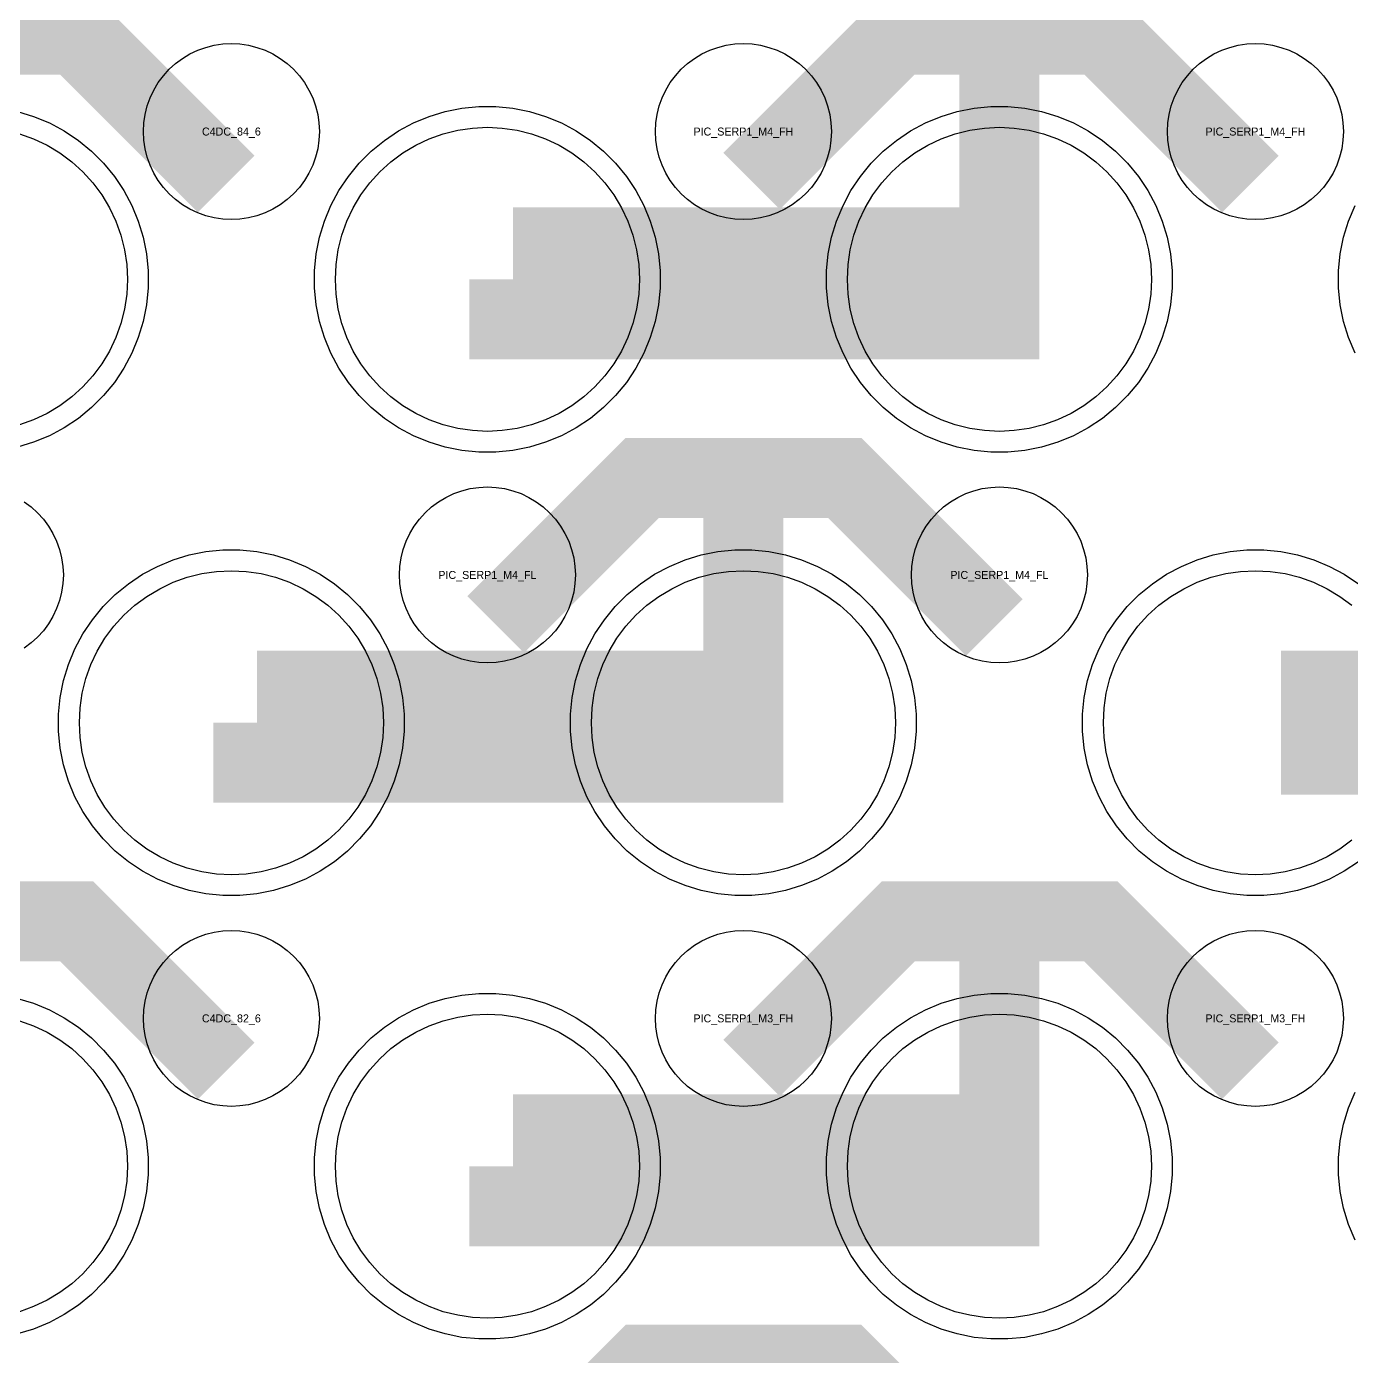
# Model space of a CAD drawing. Extents: x -11880 to 11880, y -14992 to 14992.
# Drawn here: x -9904 to -9490, y -3536.8 to -3121.2 of the extents above; entities that cross this region are included whole.
import ezdxf
from ezdxf.enums import TextEntityAlignment as Align

# ---------------------------------------------------------------- set-up
doc = ezdxf.new("R2010")
doc.units = 0
doc.header["$MEASUREMENT"] = 0
for name, color, linetype in [('GDS_775_DT_237', 138, 'CONTINUOUS'), ('RDL1_FS', 34, 'CONTINUOUS'), ('RDL_BS', 160, 'CONTINUOUS')]:
    doc.layers.add(name, color=color, linetype=linetype)

msp = doc.modelspace()

# ---------------------------------------------------------------- linework, layer by layer
at = {"layer": 'RDL1_FS'}
for points in [[(-9760, -3247.694), (-9764.657, -3247.465), (-9769.268, -3246.781), (-9773.791, -3245.649), (-9778.181, -3244.077), (-9782.395, -3242.085), (-9786.395, -3239.687), (-9790.14, -3236.909), (-9793.594, -3233.779), (-9796.724, -3230.325), (-9799.502, -3226.58), (-9801.9, -3222.58), (-9803.892, -3218.366), (-9805.464, -3213.976), (-9806.596, -3209.453), (-9807.28, -3204.842), (-9807.509, -3200.185), (-9807.28, -3195.528), (-9806.596, -3190.917), (-9805.464, -3186.394), (-9803.892, -3182.004), (-9801.9, -3177.79), (-9799.502, -3173.79), (-9796.724, -3170.045), (-9793.594, -3166.591), (-9790.14, -3163.461), (-9786.395, -3160.683), (-9782.395, -3158.285), (-9778.181, -3156.293), (-9773.791, -3154.721), (-9769.268, -3153.589), (-9764.657, -3152.905), (-9760, -3152.676), (-9755.343, -3152.905), (-9750.732, -3153.589), (-9746.209, -3154.721), (-9741.819, -3156.293), (-9737.605, -3158.285), (-9733.605, -3160.683), (-9729.86, -3163.461), (-9726.406, -3166.591), (-9723.276, -3170.045), (-9720.498, -3173.79), (-9718.1, -3177.79), (-9716.108, -3182.004), (-9714.536, -3186.394), (-9713.404, -3190.917), (-9712.72, -3195.528), (-9712.491, -3200.185), (-9712.72, -3204.842), (-9713.404, -3209.453), (-9714.536, -3213.976), (-9716.108, -3218.366), (-9718.1, -3222.58), (-9720.498, -3226.58), (-9723.276, -3230.325), (-9726.406, -3233.779), (-9729.86, -3236.909), (-9733.605, -3239.687), (-9737.605, -3242.085), (-9741.819, -3244.077), (-9746.209, -3245.649), (-9750.732, -3246.781), (-9755.343, -3247.465)], [(-9600, -3247.694), (-9604.657, -3247.465), (-9609.268, -3246.781), (-9613.791, -3245.649), (-9618.181, -3244.077), (-9622.395, -3242.085), (-9626.395, -3239.687), (-9630.14, -3236.909), (-9633.594, -3233.779), (-9636.724, -3230.325), (-9639.502, -3226.58), (-9641.9, -3222.58), (-9643.892, -3218.366), (-9645.464, -3213.976), (-9646.596, -3209.453), (-9647.28, -3204.842), (-9647.509, -3200.185), (-9647.28, -3195.528), (-9646.596, -3190.917), (-9645.464, -3186.394), (-9643.892, -3182.004), (-9641.9, -3177.79), (-9639.502, -3173.79), (-9636.724, -3170.045), (-9633.594, -3166.591), (-9630.14, -3163.461), (-9626.395, -3160.683), (-9622.395, -3158.285), (-9618.181, -3156.293), (-9613.791, -3154.721), (-9609.268, -3153.589), (-9604.657, -3152.905), (-9600, -3152.676), (-9595.343, -3152.905), (-9590.732, -3153.589), (-9586.209, -3154.721), (-9581.819, -3156.293), (-9577.605, -3158.285), (-9573.605, -3160.683), (-9569.86, -3163.461), (-9566.406, -3166.591), (-9563.276, -3170.045), (-9560.498, -3173.79), (-9558.1, -3177.79), (-9556.108, -3182.004), (-9554.536, -3186.394), (-9553.404, -3190.917), (-9552.72, -3195.528), (-9552.491, -3200.185), (-9552.72, -3204.842), (-9553.404, -3209.453), (-9554.536, -3213.976), (-9556.108, -3218.366), (-9558.1, -3222.58), (-9560.498, -3226.58), (-9563.276, -3230.325), (-9566.406, -3233.779), (-9569.86, -3236.909), (-9573.605, -3239.687), (-9577.605, -3242.085), (-9581.819, -3244.077), (-9586.209, -3245.649), (-9590.732, -3246.781), (-9595.343, -3247.465)], [(-9840, -3386.254), (-9844.657, -3386.025), (-9849.268, -3385.341), (-9853.791, -3384.209), (-9858.181, -3382.637), (-9862.395, -3380.645), (-9866.395, -3378.247), (-9870.14, -3375.469), (-9873.594, -3372.339), (-9876.724, -3368.885), (-9879.502, -3365.14), (-9881.9, -3361.14), (-9883.892, -3356.926), (-9885.464, -3352.536), (-9886.596, -3348.013), (-9887.28, -3343.402), (-9887.509, -3338.745), (-9887.28, -3334.088), (-9886.596, -3329.477), (-9885.464, -3324.954), (-9883.892, -3320.564), (-9881.9, -3316.35), (-9879.502, -3312.35), (-9876.724, -3308.605), (-9873.594, -3305.151), (-9870.14, -3302.021), (-9866.395, -3299.243), (-9862.395, -3296.845), (-9858.181, -3294.853), (-9853.791, -3293.281), (-9849.268, -3292.149), (-9844.657, -3291.465), (-9840, -3291.236), (-9835.343, -3291.465), (-9830.732, -3292.149), (-9826.209, -3293.281), (-9821.819, -3294.853), (-9817.605, -3296.845), (-9813.605, -3299.243), (-9809.86, -3302.021), (-9806.406, -3305.151), (-9803.276, -3308.605), (-9800.498, -3312.35), (-9798.1, -3316.35), (-9796.108, -3320.564), (-9794.536, -3324.954), (-9793.404, -3329.477), (-9792.72, -3334.088), (-9792.491, -3338.745), (-9792.72, -3343.402), (-9793.404, -3348.013), (-9794.536, -3352.536), (-9796.108, -3356.926), (-9798.1, -3361.14), (-9800.498, -3365.14), (-9803.276, -3368.885), (-9806.406, -3372.339), (-9809.86, -3375.469), (-9813.605, -3378.247), (-9817.605, -3380.645), (-9821.819, -3382.637), (-9826.209, -3384.209), (-9830.732, -3385.341), (-9835.343, -3386.025)], [(-9680, -3386.254), (-9684.657, -3386.025), (-9689.268, -3385.341), (-9693.791, -3384.209), (-9698.181, -3382.637), (-9702.395, -3380.645), (-9706.395, -3378.247), (-9710.14, -3375.469), (-9713.594, -3372.339), (-9716.724, -3368.885), (-9719.502, -3365.14), (-9721.9, -3361.14), (-9723.892, -3356.926), (-9725.464, -3352.536), (-9726.596, -3348.013), (-9727.28, -3343.402), (-9727.509, -3338.745), (-9727.28, -3334.088), (-9726.596, -3329.477), (-9725.464, -3324.954), (-9723.892, -3320.564), (-9721.9, -3316.35), (-9719.502, -3312.35), (-9716.724, -3308.605), (-9713.594, -3305.151), (-9710.14, -3302.021), (-9706.395, -3299.243), (-9702.395, -3296.845), (-9698.181, -3294.853), (-9693.791, -3293.281), (-9689.268, -3292.149), (-9684.657, -3291.465), (-9680, -3291.236), (-9675.343, -3291.465), (-9670.732, -3292.149), (-9666.209, -3293.281), (-9661.819, -3294.853), (-9657.605, -3296.845), (-9653.605, -3299.243), (-9649.86, -3302.021), (-9646.406, -3305.151), (-9643.276, -3308.605), (-9640.498, -3312.35), (-9638.1, -3316.35), (-9636.108, -3320.564), (-9634.536, -3324.954), (-9633.404, -3329.477), (-9632.72, -3334.088), (-9632.491, -3338.745), (-9632.72, -3343.402), (-9633.404, -3348.013), (-9634.536, -3352.536), (-9636.108, -3356.926), (-9638.1, -3361.14), (-9640.498, -3365.14), (-9643.276, -3368.885), (-9646.406, -3372.339), (-9649.86, -3375.469), (-9653.605, -3378.247), (-9657.605, -3380.645), (-9661.819, -3382.637), (-9666.209, -3384.209), (-9670.732, -3385.341), (-9675.343, -3386.025)], [(-9760, -3524.819), (-9764.657, -3524.59), (-9769.268, -3523.906), (-9773.791, -3522.774), (-9778.181, -3521.202), (-9782.395, -3519.21), (-9786.395, -3516.812), (-9790.14, -3514.034), (-9793.594, -3510.904), (-9796.724, -3507.45), (-9799.502, -3503.705), (-9801.9, -3499.705), (-9803.892, -3495.491), (-9805.464, -3491.101), (-9806.596, -3486.578), (-9807.28, -3481.967), (-9807.509, -3477.31), (-9807.28, -3472.653), (-9806.596, -3468.042), (-9805.464, -3463.519), (-9803.892, -3459.129), (-9801.9, -3454.915), (-9799.502, -3450.915), (-9796.724, -3447.17), (-9793.594, -3443.716), (-9790.14, -3440.586), (-9786.395, -3437.808), (-9782.395, -3435.41), (-9778.181, -3433.418), (-9773.791, -3431.846), (-9769.268, -3430.714), (-9764.657, -3430.03), (-9760, -3429.801), (-9755.343, -3430.03), (-9750.732, -3430.714), (-9746.209, -3431.846), (-9741.819, -3433.418), (-9737.605, -3435.41), (-9733.605, -3437.808), (-9729.86, -3440.586), (-9726.406, -3443.716), (-9723.276, -3447.17), (-9720.498, -3450.915), (-9718.1, -3454.915), (-9716.108, -3459.129), (-9714.536, -3463.519), (-9713.404, -3468.042), (-9712.72, -3472.653), (-9712.491, -3477.31), (-9712.72, -3481.967), (-9713.404, -3486.578), (-9714.536, -3491.101), (-9716.108, -3495.491), (-9718.1, -3499.705), (-9720.498, -3503.705), (-9723.276, -3507.45), (-9726.406, -3510.904), (-9729.86, -3514.034), (-9733.605, -3516.812), (-9737.605, -3519.21), (-9741.819, -3521.202), (-9746.209, -3522.774), (-9750.732, -3523.906), (-9755.343, -3524.59)], [(-9600, -3524.819), (-9604.657, -3524.59), (-9609.268, -3523.906), (-9613.791, -3522.774), (-9618.181, -3521.202), (-9622.395, -3519.21), (-9626.395, -3516.812), (-9630.14, -3514.034), (-9633.594, -3510.904), (-9636.724, -3507.45), (-9639.502, -3503.705), (-9641.9, -3499.705), (-9643.892, -3495.491), (-9645.464, -3491.101), (-9646.596, -3486.578), (-9647.28, -3481.967), (-9647.509, -3477.31), (-9647.28, -3472.653), (-9646.596, -3468.042), (-9645.464, -3463.519), (-9643.892, -3459.129), (-9641.9, -3454.915), (-9639.502, -3450.915), (-9636.724, -3447.17), (-9633.594, -3443.716), (-9630.14, -3440.586), (-9626.395, -3437.808), (-9622.395, -3435.41), (-9618.181, -3433.418), (-9613.791, -3431.846), (-9609.268, -3430.714), (-9604.657, -3430.03), (-9600, -3429.801), (-9595.343, -3430.03), (-9590.732, -3430.714), (-9586.209, -3431.846), (-9581.819, -3433.418), (-9577.605, -3435.41), (-9573.605, -3437.808), (-9569.86, -3440.586), (-9566.406, -3443.716), (-9563.276, -3447.17), (-9560.498, -3450.915), (-9558.1, -3454.915), (-9556.108, -3459.129), (-9554.536, -3463.519), (-9553.404, -3468.042), (-9552.72, -3472.653), (-9552.491, -3477.31), (-9552.72, -3481.967), (-9553.404, -3486.578), (-9554.536, -3491.101), (-9556.108, -3495.491), (-9558.1, -3499.705), (-9560.498, -3503.705), (-9563.276, -3507.45), (-9566.406, -3510.904), (-9569.86, -3514.034), (-9573.605, -3516.812), (-9577.605, -3519.21), (-9581.819, -3521.202), (-9586.209, -3522.774), (-9590.732, -3523.906), (-9595.343, -3524.59)]]:
    msp.add_lwpolyline(points, close=True, dxfattribs=at)
for points in [[(-9906.209, -3154.721), (-9901.819, -3156.293), (-9897.605, -3158.285), (-9893.605, -3160.683), (-9889.86, -3163.461), (-9886.406, -3166.591), (-9883.276, -3170.045), (-9880.498, -3173.79), (-9878.1, -3177.79), (-9876.108, -3182.004), (-9874.536, -3186.394), (-9873.404, -3190.917), (-9872.72, -3195.528), (-9872.491, -3200.185), (-9872.72, -3204.842), (-9873.404, -3209.453), (-9874.536, -3213.976), (-9876.108, -3218.366), (-9878.1, -3222.58), (-9880.498, -3226.58), (-9883.276, -3230.325), (-9886.406, -3233.779), (-9889.86, -3236.909), (-9893.605, -3239.687), (-9897.605, -3242.085), (-9901.819, -3244.077), (-9906.209, -3245.649)], [(-9489.86, -3375.469), (-9493.605, -3378.247), (-9497.605, -3380.645), (-9501.819, -3382.637), (-9506.209, -3384.209), (-9510.732, -3385.341), (-9515.343, -3386.025), (-9520, -3386.254), (-9524.657, -3386.025), (-9529.268, -3385.341), (-9533.791, -3384.209), (-9538.181, -3382.637), (-9542.395, -3380.645), (-9546.395, -3378.247), (-9550.14, -3375.469), (-9553.594, -3372.339), (-9556.724, -3368.885), (-9559.502, -3365.14), (-9561.9, -3361.14), (-9563.892, -3356.926), (-9565.464, -3352.536), (-9566.596, -3348.013), (-9567.28, -3343.402), (-9567.509, -3338.745), (-9567.28, -3334.088), (-9566.596, -3329.477), (-9565.464, -3324.954), (-9563.892, -3320.564), (-9561.9, -3316.35), (-9559.502, -3312.35), (-9556.724, -3308.605), (-9553.594, -3305.151), (-9550.14, -3302.021), (-9546.395, -3299.243), (-9542.395, -3296.845), (-9538.181, -3294.853), (-9533.791, -3293.281), (-9529.268, -3292.149), (-9524.657, -3291.465), (-9520, -3291.236), (-9515.343, -3291.465), (-9510.732, -3292.149), (-9506.209, -3293.281), (-9501.819, -3294.853), (-9497.605, -3296.845), (-9493.605, -3299.243), (-9489.86, -3302.021)], [(-9906.209, -3431.846), (-9901.819, -3433.418), (-9897.605, -3435.41), (-9893.605, -3437.808), (-9889.86, -3440.586), (-9886.406, -3443.716), (-9883.276, -3447.17), (-9880.498, -3450.915), (-9878.1, -3454.915), (-9876.108, -3459.129), (-9874.536, -3463.519), (-9873.404, -3468.042), (-9872.72, -3472.653), (-9872.491, -3477.31), (-9872.72, -3481.967), (-9873.404, -3486.578), (-9874.536, -3491.101), (-9876.108, -3495.491), (-9878.1, -3499.705), (-9880.498, -3503.705), (-9883.276, -3507.45), (-9886.406, -3510.904), (-9889.86, -3514.034), (-9893.605, -3516.812), (-9897.605, -3519.21), (-9901.819, -3521.202), (-9906.209, -3522.774)]]:
    msp.add_lwpolyline(points, dxfattribs=at)
for points in [[(-9751.998, -3200.185, 45, 45, 0), (-9679.998, -3200.185, 45, 45, 0)], [(-9679.998, -3200.185, 45, 45, 0), (-9607.998, -3200.185, 45, 45, 0)], [(-9831.998, -3338.745, 45, 45, 0), (-9759.998, -3338.745, 45, 45, 0)], [(-9759.998, -3338.745, 45, 45, 0), (-9687.998, -3338.745, 45, 45, 0)], [(-9511.998, -3338.745, 45, 45, 0), (-9439.998, -3338.745, 45, 45, 0)], [(-9751.998, -3477.31, 45, 45, 0), (-9679.998, -3477.31, 45, 45, 0)], [(-9679.998, -3477.31, 45, 45, 0), (-9607.998, -3477.31, 45, 45, 0)]]:
    msp.add_lwpolyline(points, format="xyseb", dxfattribs=at)
at = {"layer": 'RDL_BS'}
for points in [[(-9600, -3225.185, 25, 25, 0), (-9600, -3111.184, 25, 25, 0)], [(-9841.599, -3170.398, 25, 25, 0), (-9888.313, -3123.684, 25, 25, 0), (-9918.071, -3123.684, 25, 25, 0)], [(-9677.438, -3169.499, 25, 25, 0), (-9631.623, -3123.684, 25, 25, 0), (-9598.07, -3123.684, 25, 25, 0)], [(-9521.599, -3170.398, 25, 25, 0), (-9568.313, -3123.684, 25, 25, 0), (-9598.071, -3123.684, 25, 25, 0)], [(-9765.603, -3212.685, 25, 25, 0), (-9587.5, -3212.685, 25, 25, 0)], [(-9680, -3363.745, 25, 25, 0), (-9680, -3249.744, 25, 25, 0)], [(-9757.438, -3308.059, 25, 25, 0), (-9711.623, -3262.244, 25, 25, 0), (-9678.07, -3262.244, 25, 25, 0)], [(-9601.599, -3308.958, 25, 25, 0), (-9648.313, -3262.244, 25, 25, 0), (-9678.071, -3262.244, 25, 25, 0)], [(-9845.603, -3351.245, 25, 25, 0), (-9667.5, -3351.245, 25, 25, 0)], [(-9600, -3502.31, 25, 25, 0), (-9600, -3388.309, 25, 25, 0)], [(-9841.599, -3447.523, 25, 25, 0), (-9888.313, -3400.809, 25, 25, 0), (-9918.071, -3400.809, 25, 25, 0)], [(-9677.438, -3446.624, 25, 25, 0), (-9631.623, -3400.809, 25, 25, 0), (-9598.07, -3400.809, 25, 25, 0)], [(-9521.599, -3447.523, 25, 25, 0), (-9568.313, -3400.809, 25, 25, 0), (-9598.071, -3400.809, 25, 25, 0)], [(-9765.603, -3489.81, 25, 25, 0), (-9587.5, -3489.81, 25, 25, 0)], [(-9680, -3640.875, 25, 25, 0), (-9680, -3526.874, 25, 25, 0)], [(-9757.438, -3585.189, 25, 25, 0), (-9711.623, -3539.374, 25, 25, 0), (-9678.07, -3539.374, 25, 25, 0)], [(-9601.599, -3586.088, 25, 25, 0), (-9648.313, -3539.374, 25, 25, 0), (-9678.071, -3539.374, 25, 25, 0)]]:
    msp.add_lwpolyline(points, format="xyseb", dxfattribs=at)
for points in [[(-9840, -3181.491), (-9842.693, -3181.359), (-9845.365, -3180.963), (-9847.984, -3180.306), (-9850.519, -3179.399), (-9852.956, -3178.247), (-9855.28, -3176.854), (-9857.443, -3175.251), (-9859.442, -3173.439), (-9861.254, -3171.44), (-9862.857, -3169.277), (-9864.25, -3166.953), (-9865.402, -3164.516), (-9866.309, -3161.981), (-9866.966, -3159.362), (-9867.362, -3156.69), (-9867.494, -3153.997), (-9867.362, -3151.304), (-9866.966, -3148.632), (-9866.309, -3146.013), (-9865.402, -3143.478), (-9864.25, -3141.041), (-9862.857, -3138.717), (-9861.254, -3136.554), (-9859.442, -3134.555), (-9857.443, -3132.743), (-9855.28, -3131.14), (-9852.956, -3129.747), (-9850.519, -3128.595), (-9847.984, -3127.688), (-9845.365, -3127.031), (-9842.693, -3126.635), (-9840, -3126.503), (-9837.307, -3126.635), (-9834.635, -3127.031), (-9832.016, -3127.688), (-9829.481, -3128.595), (-9827.044, -3129.747), (-9824.72, -3131.14), (-9822.557, -3132.743), (-9820.558, -3134.555), (-9818.746, -3136.554), (-9817.143, -3138.717), (-9815.75, -3141.041), (-9814.598, -3143.478), (-9813.691, -3146.013), (-9813.034, -3148.632), (-9812.638, -3151.304), (-9812.506, -3153.997), (-9812.638, -3156.69), (-9813.034, -3159.362), (-9813.691, -3161.981), (-9814.598, -3164.516), (-9815.75, -3166.953), (-9817.143, -3169.277), (-9818.746, -3171.44), (-9820.558, -3173.439), (-9822.557, -3175.251), (-9824.72, -3176.854), (-9827.044, -3178.247), (-9829.481, -3179.399), (-9832.016, -3180.306), (-9834.635, -3180.963), (-9837.307, -3181.359)], [(-9680, -3181.491), (-9682.693, -3181.359), (-9685.365, -3180.963), (-9687.984, -3180.306), (-9690.519, -3179.399), (-9692.956, -3178.247), (-9695.28, -3176.854), (-9697.443, -3175.251), (-9699.442, -3173.439), (-9701.254, -3171.44), (-9702.857, -3169.277), (-9704.25, -3166.953), (-9705.402, -3164.516), (-9706.309, -3161.981), (-9706.966, -3159.362), (-9707.362, -3156.69), (-9707.494, -3153.997), (-9707.362, -3151.304), (-9706.966, -3148.632), (-9706.309, -3146.013), (-9705.402, -3143.478), (-9704.25, -3141.041), (-9702.857, -3138.717), (-9701.254, -3136.554), (-9699.442, -3134.555), (-9697.443, -3132.743), (-9695.28, -3131.14), (-9692.956, -3129.747), (-9690.519, -3128.595), (-9687.984, -3127.688), (-9685.365, -3127.031), (-9682.693, -3126.635), (-9680, -3126.503), (-9677.307, -3126.635), (-9674.635, -3127.031), (-9672.016, -3127.688), (-9669.481, -3128.595), (-9667.044, -3129.747), (-9664.72, -3131.14), (-9662.557, -3132.743), (-9660.558, -3134.555), (-9658.746, -3136.554), (-9657.143, -3138.717), (-9655.75, -3141.041), (-9654.598, -3143.478), (-9653.691, -3146.013), (-9653.034, -3148.632), (-9652.638, -3151.304), (-9652.506, -3153.997), (-9652.638, -3156.69), (-9653.034, -3159.362), (-9653.691, -3161.981), (-9654.598, -3164.516), (-9655.75, -3166.953), (-9657.143, -3169.277), (-9658.746, -3171.44), (-9660.558, -3173.439), (-9662.557, -3175.251), (-9664.72, -3176.854), (-9667.044, -3178.247), (-9669.481, -3179.399), (-9672.016, -3180.306), (-9674.635, -3180.963), (-9677.307, -3181.359)], [(-9520, -3181.491), (-9522.693, -3181.359), (-9525.365, -3180.963), (-9527.984, -3180.306), (-9530.519, -3179.399), (-9532.956, -3178.247), (-9535.28, -3176.854), (-9537.443, -3175.251), (-9539.442, -3173.439), (-9541.254, -3171.44), (-9542.857, -3169.277), (-9544.25, -3166.953), (-9545.402, -3164.516), (-9546.309, -3161.981), (-9546.966, -3159.362), (-9547.362, -3156.69), (-9547.494, -3153.997), (-9547.362, -3151.304), (-9546.966, -3148.632), (-9546.309, -3146.013), (-9545.402, -3143.478), (-9544.25, -3141.041), (-9542.857, -3138.717), (-9541.254, -3136.554), (-9539.442, -3134.555), (-9537.443, -3132.743), (-9535.28, -3131.14), (-9532.956, -3129.747), (-9530.519, -3128.595), (-9527.984, -3127.688), (-9525.365, -3127.031), (-9522.693, -3126.635), (-9520, -3126.503), (-9517.307, -3126.635), (-9514.635, -3127.031), (-9512.016, -3127.688), (-9509.481, -3128.595), (-9507.044, -3129.747), (-9504.72, -3131.14), (-9502.557, -3132.743), (-9500.558, -3134.555), (-9498.746, -3136.554), (-9497.143, -3138.717), (-9495.75, -3141.041), (-9494.598, -3143.478), (-9493.691, -3146.013), (-9493.034, -3148.632), (-9492.638, -3151.304), (-9492.506, -3153.997), (-9492.638, -3156.69), (-9493.034, -3159.362), (-9493.691, -3161.981), (-9494.598, -3164.516), (-9495.75, -3166.953), (-9497.143, -3169.277), (-9498.746, -3171.44), (-9500.558, -3173.439), (-9502.557, -3175.251), (-9504.72, -3176.854), (-9507.044, -3178.247), (-9509.481, -3179.399), (-9512.016, -3180.306), (-9514.635, -3180.963), (-9517.307, -3181.359)], [(-9762.644, -3254.185), (-9767.938, -3253.668), (-9773.165, -3252.622), (-9778.205, -3251.091), (-9783.115, -3249.06), (-9787.777, -3246.568), (-9792.191, -3243.621), (-9796.292, -3240.259), (-9800.074, -3236.477), (-9803.436, -3232.376), (-9806.383, -3227.962), (-9808.875, -3223.3), (-9810.906, -3218.39), (-9812.437, -3213.35), (-9813.483, -3208.123), (-9814, -3202.829), (-9814, -3197.541), (-9813.483, -3192.247), (-9812.437, -3187.02), (-9810.906, -3181.98), (-9808.875, -3177.07), (-9806.383, -3172.408), (-9803.436, -3167.994), (-9800.074, -3163.893), (-9796.292, -3160.111), (-9792.191, -3156.749), (-9787.777, -3153.802), (-9783.115, -3151.31), (-9778.205, -3149.279), (-9773.165, -3147.748), (-9767.938, -3146.702), (-9762.644, -3146.185), (-9757.356, -3146.185), (-9752.062, -3146.702), (-9746.835, -3147.748), (-9741.795, -3149.279), (-9736.885, -3151.31), (-9732.223, -3153.802), (-9727.809, -3156.749), (-9723.708, -3160.111), (-9719.926, -3163.893), (-9716.564, -3167.994), (-9713.617, -3172.408), (-9711.125, -3177.07), (-9709.094, -3181.98), (-9707.563, -3187.02), (-9706.517, -3192.247), (-9706, -3197.541), (-9706, -3202.829), (-9706.517, -3208.123), (-9707.563, -3213.35), (-9709.094, -3218.39), (-9711.125, -3223.3), (-9713.617, -3227.962), (-9716.564, -3232.376), (-9719.926, -3236.477), (-9723.708, -3240.259), (-9727.809, -3243.621), (-9732.223, -3246.568), (-9736.885, -3249.06), (-9741.795, -3251.091), (-9746.835, -3252.622), (-9752.062, -3253.668), (-9757.356, -3254.185)], [(-9602.644, -3254.185), (-9607.938, -3253.668), (-9613.165, -3252.622), (-9618.205, -3251.091), (-9623.115, -3249.06), (-9627.777, -3246.568), (-9632.191, -3243.621), (-9636.292, -3240.259), (-9640.074, -3236.477), (-9643.436, -3232.376), (-9646.383, -3227.962), (-9648.875, -3223.3), (-9650.906, -3218.39), (-9652.437, -3213.35), (-9653.483, -3208.123), (-9654, -3202.829), (-9654, -3197.541), (-9653.483, -3192.247), (-9652.437, -3187.02), (-9650.906, -3181.98), (-9648.875, -3177.07), (-9646.383, -3172.408), (-9643.436, -3167.994), (-9640.074, -3163.893), (-9636.292, -3160.111), (-9632.191, -3156.749), (-9627.777, -3153.802), (-9623.115, -3151.31), (-9618.205, -3149.279), (-9613.165, -3147.748), (-9607.938, -3146.702), (-9602.644, -3146.185), (-9597.356, -3146.185), (-9592.062, -3146.702), (-9586.835, -3147.748), (-9581.795, -3149.279), (-9576.885, -3151.31), (-9572.223, -3153.802), (-9567.809, -3156.749), (-9563.708, -3160.111), (-9559.926, -3163.893), (-9556.564, -3167.994), (-9553.617, -3172.408), (-9551.125, -3177.07), (-9549.094, -3181.98), (-9547.563, -3187.02), (-9546.517, -3192.247), (-9546, -3197.541), (-9546, -3202.829), (-9546.517, -3208.123), (-9547.563, -3213.35), (-9549.094, -3218.39), (-9551.125, -3223.3), (-9553.617, -3227.962), (-9556.564, -3232.376), (-9559.926, -3236.477), (-9563.708, -3240.259), (-9567.809, -3243.621), (-9572.223, -3246.568), (-9576.885, -3249.06), (-9581.795, -3251.091), (-9586.835, -3252.622), (-9592.062, -3253.668), (-9597.356, -3254.185)], [(-9760, -3320.051), (-9762.693, -3319.919), (-9765.365, -3319.523), (-9767.984, -3318.866), (-9770.519, -3317.959), (-9772.956, -3316.807), (-9775.28, -3315.414), (-9777.443, -3313.811), (-9779.442, -3311.999), (-9781.254, -3310), (-9782.857, -3307.837), (-9784.25, -3305.513), (-9785.402, -3303.076), (-9786.309, -3300.541), (-9786.966, -3297.922), (-9787.362, -3295.25), (-9787.494, -3292.557), (-9787.362, -3289.864), (-9786.966, -3287.192), (-9786.309, -3284.573), (-9785.402, -3282.038), (-9784.25, -3279.601), (-9782.857, -3277.277), (-9781.254, -3275.114), (-9779.442, -3273.115), (-9777.443, -3271.303), (-9775.28, -3269.7), (-9772.956, -3268.307), (-9770.519, -3267.155), (-9767.984, -3266.248), (-9765.365, -3265.591), (-9762.693, -3265.195), (-9760, -3265.063), (-9757.307, -3265.195), (-9754.635, -3265.591), (-9752.016, -3266.248), (-9749.481, -3267.155), (-9747.044, -3268.307), (-9744.72, -3269.7), (-9742.557, -3271.303), (-9740.558, -3273.115), (-9738.746, -3275.114), (-9737.143, -3277.277), (-9735.75, -3279.601), (-9734.598, -3282.038), (-9733.691, -3284.573), (-9733.034, -3287.192), (-9732.638, -3289.864), (-9732.506, -3292.557), (-9732.638, -3295.25), (-9733.034, -3297.922), (-9733.691, -3300.541), (-9734.598, -3303.076), (-9735.75, -3305.513), (-9737.143, -3307.837), (-9738.746, -3310), (-9740.558, -3311.999), (-9742.557, -3313.811), (-9744.72, -3315.414), (-9747.044, -3316.807), (-9749.481, -3317.959), (-9752.016, -3318.866), (-9754.635, -3319.523), (-9757.307, -3319.919)], [(-9600, -3320.051), (-9602.693, -3319.919), (-9605.365, -3319.523), (-9607.984, -3318.866), (-9610.519, -3317.959), (-9612.956, -3316.807), (-9615.28, -3315.414), (-9617.443, -3313.811), (-9619.442, -3311.999), (-9621.254, -3310), (-9622.857, -3307.837), (-9624.25, -3305.513), (-9625.402, -3303.076), (-9626.309, -3300.541), (-9626.966, -3297.922), (-9627.362, -3295.25), (-9627.494, -3292.557), (-9627.362, -3289.864), (-9626.966, -3287.192), (-9626.309, -3284.573), (-9625.402, -3282.038), (-9624.25, -3279.601), (-9622.857, -3277.277), (-9621.254, -3275.114), (-9619.442, -3273.115), (-9617.443, -3271.303), (-9615.28, -3269.7), (-9612.956, -3268.307), (-9610.519, -3267.155), (-9607.984, -3266.248), (-9605.365, -3265.591), (-9602.693, -3265.195), (-9600, -3265.063), (-9597.307, -3265.195), (-9594.635, -3265.591), (-9592.016, -3266.248), (-9589.481, -3267.155), (-9587.044, -3268.307), (-9584.72, -3269.7), (-9582.557, -3271.303), (-9580.558, -3273.115), (-9578.746, -3275.114), (-9577.143, -3277.277), (-9575.75, -3279.601), (-9574.598, -3282.038), (-9573.691, -3284.573), (-9573.034, -3287.192), (-9572.638, -3289.864), (-9572.506, -3292.557), (-9572.638, -3295.25), (-9573.034, -3297.922), (-9573.691, -3300.541), (-9574.598, -3303.076), (-9575.75, -3305.513), (-9577.143, -3307.837), (-9578.746, -3310), (-9580.558, -3311.999), (-9582.557, -3313.811), (-9584.72, -3315.414), (-9587.044, -3316.807), (-9589.481, -3317.959), (-9592.016, -3318.866), (-9594.635, -3319.523), (-9597.307, -3319.919)], [(-9842.644, -3392.745), (-9847.938, -3392.228), (-9853.165, -3391.182), (-9858.205, -3389.651), (-9863.115, -3387.62), (-9867.777, -3385.128), (-9872.191, -3382.181), (-9876.292, -3378.819), (-9880.074, -3375.037), (-9883.436, -3370.936), (-9886.383, -3366.522), (-9888.875, -3361.86), (-9890.906, -3356.95), (-9892.437, -3351.91), (-9893.483, -3346.683), (-9894, -3341.389), (-9894, -3336.101), (-9893.483, -3330.807), (-9892.437, -3325.58), (-9890.906, -3320.54), (-9888.875, -3315.63), (-9886.383, -3310.968), (-9883.436, -3306.554), (-9880.074, -3302.453), (-9876.292, -3298.671), (-9872.191, -3295.309), (-9867.777, -3292.362), (-9863.115, -3289.87), (-9858.205, -3287.839), (-9853.165, -3286.308), (-9847.938, -3285.262), (-9842.644, -3284.745), (-9837.356, -3284.745), (-9832.062, -3285.262), (-9826.835, -3286.308), (-9821.795, -3287.839), (-9816.885, -3289.87), (-9812.223, -3292.362), (-9807.809, -3295.309), (-9803.708, -3298.671), (-9799.926, -3302.453), (-9796.564, -3306.554), (-9793.617, -3310.968), (-9791.125, -3315.63), (-9789.094, -3320.54), (-9787.563, -3325.58), (-9786.517, -3330.807), (-9786, -3336.101), (-9786, -3341.389), (-9786.517, -3346.683), (-9787.563, -3351.91), (-9789.094, -3356.95), (-9791.125, -3361.86), (-9793.617, -3366.522), (-9796.564, -3370.936), (-9799.926, -3375.037), (-9803.708, -3378.819), (-9807.809, -3382.181), (-9812.223, -3385.128), (-9816.885, -3387.62), (-9821.795, -3389.651), (-9826.835, -3391.182), (-9832.062, -3392.228), (-9837.356, -3392.745)], [(-9682.644, -3392.745), (-9687.938, -3392.228), (-9693.165, -3391.182), (-9698.205, -3389.651), (-9703.115, -3387.62), (-9707.777, -3385.128), (-9712.191, -3382.181), (-9716.292, -3378.819), (-9720.074, -3375.037), (-9723.436, -3370.936), (-9726.383, -3366.522), (-9728.875, -3361.86), (-9730.906, -3356.95), (-9732.437, -3351.91), (-9733.483, -3346.683), (-9734, -3341.389), (-9734, -3336.101), (-9733.483, -3330.807), (-9732.437, -3325.58), (-9730.906, -3320.54), (-9728.875, -3315.63), (-9726.383, -3310.968), (-9723.436, -3306.554), (-9720.074, -3302.453), (-9716.292, -3298.671), (-9712.191, -3295.309), (-9707.777, -3292.362), (-9703.115, -3289.87), (-9698.205, -3287.839), (-9693.165, -3286.308), (-9687.938, -3285.262), (-9682.644, -3284.745), (-9677.356, -3284.745), (-9672.062, -3285.262), (-9666.835, -3286.308), (-9661.795, -3287.839), (-9656.885, -3289.87), (-9652.223, -3292.362), (-9647.809, -3295.309), (-9643.708, -3298.671), (-9639.926, -3302.453), (-9636.564, -3306.554), (-9633.617, -3310.968), (-9631.125, -3315.63), (-9629.094, -3320.54), (-9627.563, -3325.58), (-9626.517, -3330.807), (-9626, -3336.101), (-9626, -3341.389), (-9626.517, -3346.683), (-9627.563, -3351.91), (-9629.094, -3356.95), (-9631.125, -3361.86), (-9633.617, -3366.522), (-9636.564, -3370.936), (-9639.926, -3375.037), (-9643.708, -3378.819), (-9647.809, -3382.181), (-9652.223, -3385.128), (-9656.885, -3387.62), (-9661.795, -3389.651), (-9666.835, -3391.182), (-9672.062, -3392.228), (-9677.356, -3392.745)], [(-9840, -3458.616), (-9842.693, -3458.484), (-9845.365, -3458.088), (-9847.984, -3457.431), (-9850.519, -3456.524), (-9852.956, -3455.372), (-9855.28, -3453.979), (-9857.443, -3452.376), (-9859.442, -3450.564), (-9861.254, -3448.565), (-9862.857, -3446.402), (-9864.25, -3444.078), (-9865.402, -3441.641), (-9866.309, -3439.106), (-9866.966, -3436.487), (-9867.362, -3433.815), (-9867.494, -3431.122), (-9867.362, -3428.429), (-9866.966, -3425.757), (-9866.309, -3423.138), (-9865.402, -3420.603), (-9864.25, -3418.166), (-9862.857, -3415.842), (-9861.254, -3413.679), (-9859.442, -3411.68), (-9857.443, -3409.868), (-9855.28, -3408.265), (-9852.956, -3406.872), (-9850.519, -3405.72), (-9847.984, -3404.813), (-9845.365, -3404.156), (-9842.693, -3403.76), (-9840, -3403.628), (-9837.307, -3403.76), (-9834.635, -3404.156), (-9832.016, -3404.813), (-9829.481, -3405.72), (-9827.044, -3406.872), (-9824.72, -3408.265), (-9822.557, -3409.868), (-9820.558, -3411.68), (-9818.746, -3413.679), (-9817.143, -3415.842), (-9815.75, -3418.166), (-9814.598, -3420.603), (-9813.691, -3423.138), (-9813.034, -3425.757), (-9812.638, -3428.429), (-9812.506, -3431.122), (-9812.638, -3433.815), (-9813.034, -3436.487), (-9813.691, -3439.106), (-9814.598, -3441.641), (-9815.75, -3444.078), (-9817.143, -3446.402), (-9818.746, -3448.565), (-9820.558, -3450.564), (-9822.557, -3452.376), (-9824.72, -3453.979), (-9827.044, -3455.372), (-9829.481, -3456.524), (-9832.016, -3457.431), (-9834.635, -3458.088), (-9837.307, -3458.484)], [(-9680, -3458.616), (-9682.693, -3458.484), (-9685.365, -3458.088), (-9687.984, -3457.431), (-9690.519, -3456.524), (-9692.956, -3455.372), (-9695.28, -3453.979), (-9697.443, -3452.376), (-9699.442, -3450.564), (-9701.254, -3448.565), (-9702.857, -3446.402), (-9704.25, -3444.078), (-9705.402, -3441.641), (-9706.309, -3439.106), (-9706.966, -3436.487), (-9707.362, -3433.815), (-9707.494, -3431.122), (-9707.362, -3428.429), (-9706.966, -3425.757), (-9706.309, -3423.138), (-9705.402, -3420.603), (-9704.25, -3418.166), (-9702.857, -3415.842), (-9701.254, -3413.679), (-9699.442, -3411.68), (-9697.443, -3409.868), (-9695.28, -3408.265), (-9692.956, -3406.872), (-9690.519, -3405.72), (-9687.984, -3404.813), (-9685.365, -3404.156), (-9682.693, -3403.76), (-9680, -3403.628), (-9677.307, -3403.76), (-9674.635, -3404.156), (-9672.016, -3404.813), (-9669.481, -3405.72), (-9667.044, -3406.872), (-9664.72, -3408.265), (-9662.557, -3409.868), (-9660.558, -3411.68), (-9658.746, -3413.679), (-9657.143, -3415.842), (-9655.75, -3418.166), (-9654.598, -3420.603), (-9653.691, -3423.138), (-9653.034, -3425.757), (-9652.638, -3428.429), (-9652.506, -3431.122), (-9652.638, -3433.815), (-9653.034, -3436.487), (-9653.691, -3439.106), (-9654.598, -3441.641), (-9655.75, -3444.078), (-9657.143, -3446.402), (-9658.746, -3448.565), (-9660.558, -3450.564), (-9662.557, -3452.376), (-9664.72, -3453.979), (-9667.044, -3455.372), (-9669.481, -3456.524), (-9672.016, -3457.431), (-9674.635, -3458.088), (-9677.307, -3458.484)], [(-9520, -3458.616), (-9522.693, -3458.484), (-9525.365, -3458.088), (-9527.984, -3457.431), (-9530.519, -3456.524), (-9532.956, -3455.372), (-9535.28, -3453.979), (-9537.443, -3452.376), (-9539.442, -3450.564), (-9541.254, -3448.565), (-9542.857, -3446.402), (-9544.25, -3444.078), (-9545.402, -3441.641), (-9546.309, -3439.106), (-9546.966, -3436.487), (-9547.362, -3433.815), (-9547.494, -3431.122), (-9547.362, -3428.429), (-9546.966, -3425.757), (-9546.309, -3423.138), (-9545.402, -3420.603), (-9544.25, -3418.166), (-9542.857, -3415.842), (-9541.254, -3413.679), (-9539.442, -3411.68), (-9537.443, -3409.868), (-9535.28, -3408.265), (-9532.956, -3406.872), (-9530.519, -3405.72), (-9527.984, -3404.813), (-9525.365, -3404.156), (-9522.693, -3403.76), (-9520, -3403.628), (-9517.307, -3403.76), (-9514.635, -3404.156), (-9512.016, -3404.813), (-9509.481, -3405.72), (-9507.044, -3406.872), (-9504.72, -3408.265), (-9502.557, -3409.868), (-9500.558, -3411.68), (-9498.746, -3413.679), (-9497.143, -3415.842), (-9495.75, -3418.166), (-9494.598, -3420.603), (-9493.691, -3423.138), (-9493.034, -3425.757), (-9492.638, -3428.429), (-9492.506, -3431.122), (-9492.638, -3433.815), (-9493.034, -3436.487), (-9493.691, -3439.106), (-9494.598, -3441.641), (-9495.75, -3444.078), (-9497.143, -3446.402), (-9498.746, -3448.565), (-9500.558, -3450.564), (-9502.557, -3452.376), (-9504.72, -3453.979), (-9507.044, -3455.372), (-9509.481, -3456.524), (-9512.016, -3457.431), (-9514.635, -3458.088), (-9517.307, -3458.484)], [(-9762.644, -3531.31), (-9767.938, -3530.793), (-9773.165, -3529.747), (-9778.205, -3528.216), (-9783.115, -3526.185), (-9787.777, -3523.693), (-9792.191, -3520.746), (-9796.292, -3517.384), (-9800.074, -3513.602), (-9803.436, -3509.501), (-9806.383, -3505.087), (-9808.875, -3500.425), (-9810.906, -3495.515), (-9812.437, -3490.475), (-9813.483, -3485.248), (-9814, -3479.954), (-9814, -3474.666), (-9813.483, -3469.372), (-9812.437, -3464.145), (-9810.906, -3459.105), (-9808.875, -3454.195), (-9806.383, -3449.533), (-9803.436, -3445.119), (-9800.074, -3441.018), (-9796.292, -3437.236), (-9792.191, -3433.874), (-9787.777, -3430.927), (-9783.115, -3428.435), (-9778.205, -3426.404), (-9773.165, -3424.873), (-9767.938, -3423.827), (-9762.644, -3423.31), (-9757.356, -3423.31), (-9752.062, -3423.827), (-9746.835, -3424.873), (-9741.795, -3426.404), (-9736.885, -3428.435), (-9732.223, -3430.927), (-9727.809, -3433.874), (-9723.708, -3437.236), (-9719.926, -3441.018), (-9716.564, -3445.119), (-9713.617, -3449.533), (-9711.125, -3454.195), (-9709.094, -3459.105), (-9707.563, -3464.145), (-9706.517, -3469.372), (-9706, -3474.666), (-9706, -3479.954), (-9706.517, -3485.248), (-9707.563, -3490.475), (-9709.094, -3495.515), (-9711.125, -3500.425), (-9713.617, -3505.087), (-9716.564, -3509.501), (-9719.926, -3513.602), (-9723.708, -3517.384), (-9727.809, -3520.746), (-9732.223, -3523.693), (-9736.885, -3526.185), (-9741.795, -3528.216), (-9746.835, -3529.747), (-9752.062, -3530.793), (-9757.356, -3531.31)], [(-9602.644, -3531.31), (-9607.938, -3530.793), (-9613.165, -3529.747), (-9618.205, -3528.216), (-9623.115, -3526.185), (-9627.777, -3523.693), (-9632.191, -3520.746), (-9636.292, -3517.384), (-9640.074, -3513.602), (-9643.436, -3509.501), (-9646.383, -3505.087), (-9648.875, -3500.425), (-9650.906, -3495.515), (-9652.437, -3490.475), (-9653.483, -3485.248), (-9654, -3479.954), (-9654, -3474.666), (-9653.483, -3469.372), (-9652.437, -3464.145), (-9650.906, -3459.105), (-9648.875, -3454.195), (-9646.383, -3449.533), (-9643.436, -3445.119), (-9640.074, -3441.018), (-9636.292, -3437.236), (-9632.191, -3433.874), (-9627.777, -3430.927), (-9623.115, -3428.435), (-9618.205, -3426.404), (-9613.165, -3424.873), (-9607.938, -3423.827), (-9602.644, -3423.31), (-9597.356, -3423.31), (-9592.062, -3423.827), (-9586.835, -3424.873), (-9581.795, -3426.404), (-9576.885, -3428.435), (-9572.223, -3430.927), (-9567.809, -3433.874), (-9563.708, -3437.236), (-9559.926, -3441.018), (-9556.564, -3445.119), (-9553.617, -3449.533), (-9551.125, -3454.195), (-9549.094, -3459.105), (-9547.563, -3464.145), (-9546.517, -3469.372), (-9546, -3474.666), (-9546, -3479.954), (-9546.517, -3485.248), (-9547.563, -3490.475), (-9549.094, -3495.515), (-9551.125, -3500.425), (-9553.617, -3505.087), (-9556.564, -3509.501), (-9559.926, -3513.602), (-9563.708, -3517.384), (-9567.809, -3520.746), (-9572.223, -3523.693), (-9576.885, -3526.185), (-9581.795, -3528.216), (-9586.835, -3529.747), (-9592.062, -3530.793), (-9597.356, -3531.31)]]:
    msp.add_lwpolyline(points, close=True, dxfattribs=at)
for points in [[(-9906.835, -3147.748), (-9901.795, -3149.279), (-9896.885, -3151.31), (-9892.223, -3153.802), (-9887.809, -3156.749), (-9883.708, -3160.111), (-9879.926, -3163.893), (-9876.564, -3167.994), (-9873.617, -3172.408), (-9871.125, -3177.07), (-9869.094, -3181.98), (-9867.563, -3187.02), (-9866.517, -3192.247), (-9866, -3197.541), (-9866, -3202.829), (-9866.517, -3208.123), (-9867.563, -3213.35), (-9869.094, -3218.39), (-9871.125, -3223.3), (-9873.617, -3227.962), (-9876.564, -3232.376), (-9879.926, -3236.477), (-9883.708, -3240.259), (-9887.809, -3243.621), (-9892.223, -3246.568), (-9896.885, -3249.06), (-9901.795, -3251.091), (-9906.835, -3252.622)], [(-9488.875, -3223.3), (-9490.906, -3218.39), (-9492.437, -3213.35), (-9493.483, -3208.123), (-9494, -3202.829), (-9494, -3197.541), (-9493.483, -3192.247), (-9492.437, -3187.02), (-9490.906, -3181.98), (-9488.875, -3177.07)], [(-9904.72, -3269.7), (-9902.557, -3271.303), (-9900.558, -3273.115), (-9898.746, -3275.114), (-9897.143, -3277.277), (-9895.75, -3279.601), (-9894.598, -3282.038), (-9893.691, -3284.573), (-9893.034, -3287.192), (-9892.638, -3289.864), (-9892.506, -3292.557), (-9892.638, -3295.25), (-9893.034, -3297.922), (-9893.691, -3300.541), (-9894.598, -3303.076), (-9895.75, -3305.513), (-9897.143, -3307.837), (-9898.746, -3310), (-9900.558, -3311.999), (-9902.557, -3313.811), (-9904.72, -3315.414)], [(-9487.809, -3382.181), (-9492.223, -3385.128), (-9496.885, -3387.62), (-9501.795, -3389.651), (-9506.835, -3391.182), (-9512.062, -3392.228), (-9517.356, -3392.745), (-9522.644, -3392.745), (-9527.938, -3392.228), (-9533.165, -3391.182), (-9538.205, -3389.651), (-9543.115, -3387.62), (-9547.777, -3385.128), (-9552.191, -3382.181), (-9556.292, -3378.819), (-9560.074, -3375.037), (-9563.436, -3370.936), (-9566.383, -3366.522), (-9568.875, -3361.86), (-9570.906, -3356.95), (-9572.437, -3351.91), (-9573.483, -3346.683), (-9574, -3341.389), (-9574, -3336.101), (-9573.483, -3330.807), (-9572.437, -3325.58), (-9570.906, -3320.54), (-9568.875, -3315.63), (-9566.383, -3310.968), (-9563.436, -3306.554), (-9560.074, -3302.453), (-9556.292, -3298.671), (-9552.191, -3295.309), (-9547.777, -3292.362), (-9543.115, -3289.87), (-9538.205, -3287.839), (-9533.165, -3286.308), (-9527.938, -3285.262), (-9522.644, -3284.745), (-9517.356, -3284.745), (-9512.062, -3285.262), (-9506.835, -3286.308), (-9501.795, -3287.839), (-9496.885, -3289.87), (-9492.223, -3292.362), (-9487.809, -3295.309)], [(-9906.835, -3424.873), (-9901.795, -3426.404), (-9896.885, -3428.435), (-9892.223, -3430.927), (-9887.809, -3433.874), (-9883.708, -3437.236), (-9879.926, -3441.018), (-9876.564, -3445.119), (-9873.617, -3449.533), (-9871.125, -3454.195), (-9869.094, -3459.105), (-9867.563, -3464.145), (-9866.517, -3469.372), (-9866, -3474.666), (-9866, -3479.954), (-9866.517, -3485.248), (-9867.563, -3490.475), (-9869.094, -3495.515), (-9871.125, -3500.425), (-9873.617, -3505.087), (-9876.564, -3509.501), (-9879.926, -3513.602), (-9883.708, -3517.384), (-9887.809, -3520.746), (-9892.223, -3523.693), (-9896.885, -3526.185), (-9901.795, -3528.216), (-9906.835, -3529.747)], [(-9488.875, -3500.425), (-9490.906, -3495.515), (-9492.437, -3490.475), (-9493.483, -3485.248), (-9494, -3479.954), (-9494, -3474.666), (-9493.483, -3469.372), (-9492.437, -3464.145), (-9490.906, -3459.105), (-9488.875, -3454.195)]]:
    msp.add_lwpolyline(points, dxfattribs=at)

# ---------------------------------------------------------------- texts
at = {"layer": 'GDS_775_DT_237'}
for s, p in [('C4DC_84_6', (-9840, -3153.997)), ('C4DC_84_6', (-9840, -3153.997)), ('PIC_SERP1_M4_FH', (-9680, -3153.997)), ('PIC_SERP1_M4_FH', (-9680, -3153.997)), ('PIC_SERP1_M4_FH', (-9520, -3153.997)), ('PIC_SERP1_M4_FH', (-9520, -3153.997)), ('PIC_SERP1_M4_FL', (-9760, -3292.557)), ('PIC_SERP1_M4_FL', (-9760, -3292.557)), ('PIC_SERP1_M4_FL', (-9600, -3292.557)), ('PIC_SERP1_M4_FL', (-9600, -3292.557)), ('C4DC_82_6', (-9840, -3431.122)), ('C4DC_82_6', (-9840, -3431.122)), ('PIC_SERP1_M3_FH', (-9680, -3431.122)), ('PIC_SERP1_M3_FH', (-9680, -3431.122)), ('PIC_SERP1_M3_FH', (-9520, -3431.122)), ('PIC_SERP1_M3_FH', (-9520, -3431.122))]:
    msp.add_text(s, height=2.5, dxfattribs=at).set_placement(p, align=Align.MIDDLE_CENTER)

doc.saveas('drawing.dxf')
